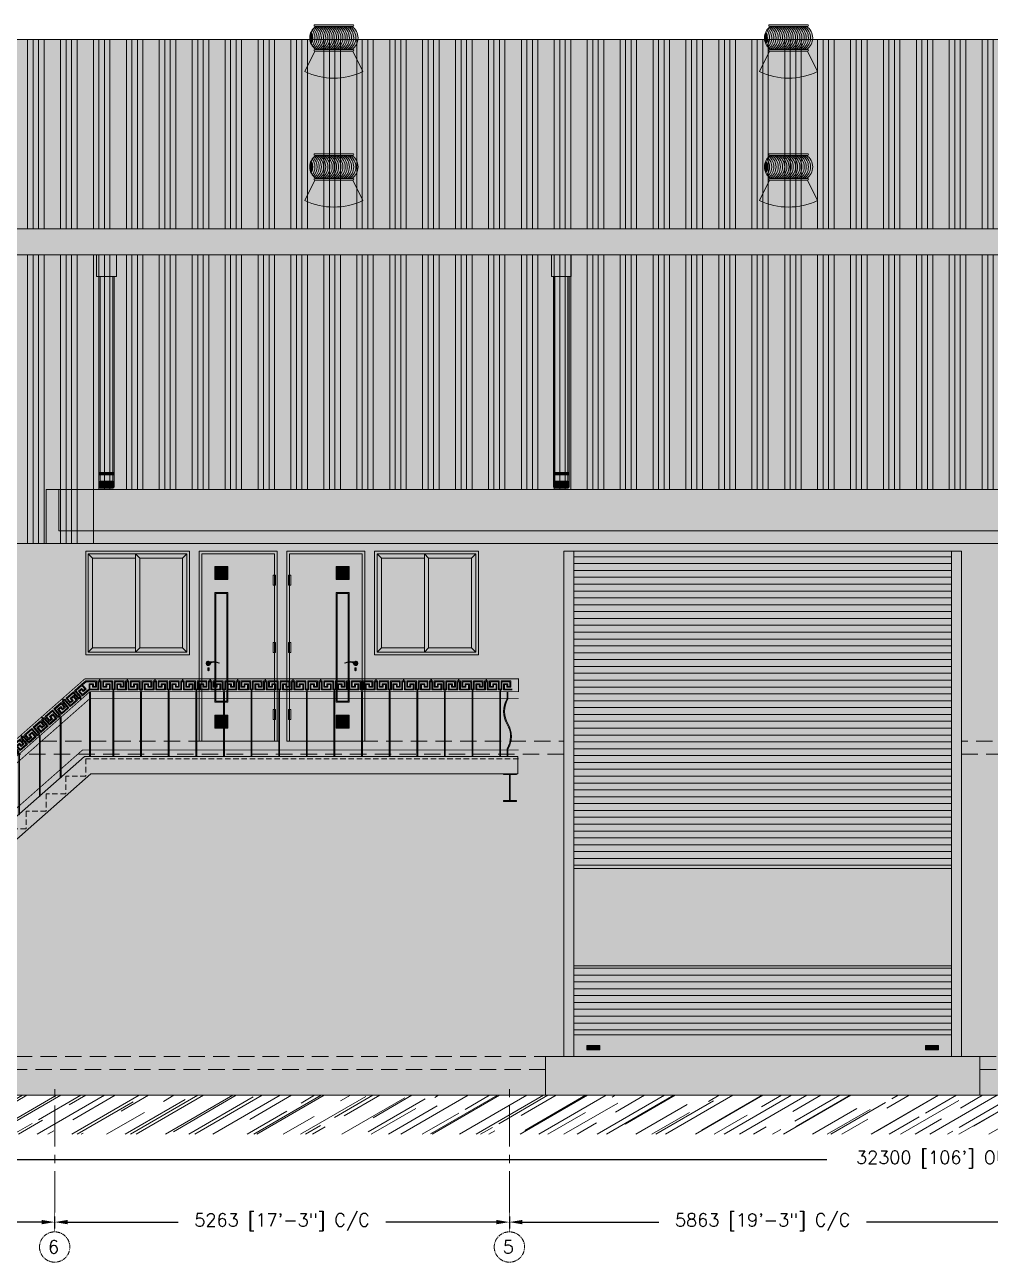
# Model space of a CAD drawing. Header units: millimetres. Extents: x 5227 to 261376, y 53707 to 123566.
# Drawn here: x 115727 to 126902, y 67797 to 82122 of the extents above; entities that cross this region are included whole.
import ezdxf

# ---------------------------------------------------------------- set-up
doc = ezdxf.new("R2010")
doc.units = ezdxf.units.MM
doc.header["$PDMODE"] = 35
doc.header["$PDSIZE"] = -10
doc.linetypes.add('CENTERX2', pattern=[101.6, 63.5, -12.7, 12.7, -12.7])
doc.linetypes.add('HIDDEN', pattern=[9.525, 6.35, -3.175])
doc.layers.get('0').update_dxf_attribs({"lineweight": 0})
doc.layers.get('Defpoints').update_dxf_attribs({"lineweight": 0})
for name, color, linetype, lineweight in [('PV_DIMENTION_MAIN_ROMAND', 7, 'Continuous', 0), ('PV_DIMENTION_SECOND_ROMANS', 7, 'Continuous', 0), ('PV_EXTRA_LINE', 252, 'Continuous', 0), ('PV_GRID MARKING', 252, 'Continuous', 0), ('PV_MASONRY', 10, 'Continuous', 0), ('PV_SLAB_LINE', 30, 'Continuous', 0), ('PV_STEEL LINE', 7, 'Continuous', 0), ('PV_STEEL_I SECTION', 5, 'Continuous', 0), ('PV_TEXT_ROMANS', 7, 'Continuous', 0), ('STEEL LINE', 7, 'Continuous', 0)]:
    doc.layers.add(name, color=color, linetype=linetype, lineweight=lineweight)
doc.layers.add('PV_GRID_LINE', color=252, linetype='CENTERX2', lineweight=0, transparency=0.5)
doc.layers.add('PV_HATCH', color=252, linetype='Continuous', lineweight=0, transparency=0.5)
doc.styles.add('PV_ROMAND', font='romand.shx')
doc.styles.add('PV_ROMANS', font='romans.shx')
doc.dimstyles.new('PV_1-75_MM_FOOT', dxfattribs={"dimscale": 75, "dimtxt": 2, "dimasz": 2, "dimexe": 1, "dimexo": 0.625, "dimtad": 0, "dimdec": 0, "dimdsep": 46, "dimtxsty": 'PV_ROMAND', "dimcen": 2.5, "dimadec": 0, "dimazin": 0, "dimtfac": 1, "dimtdec": 0, "dimtmove": 1, "dimatfit": 2, "dimfxl": 1, "dimfxlon": 1, "dimarcsym": 0})

# ---------------------------------------------------------------- blocks, each defined once
blk = doc.blocks.new('*U625')
at = {"color": 7}
blk.add_circle((0, 234), 234, dxfattribs=at)
at = {"layer": 'PV_EXTRA_LINE', "linetype": 'CENTERX2', "ltscale": 10}
blk.add_line((0, -300), (0, -2307), dxfattribs=at)
at = {"layer": 'PV_GRID MARKING', "color": 7, "const_width": 10}
blk.add_lwpolyline([(0, 0), (0, -300)], dxfattribs=at)
at = {"layer": 'PV_TEXT_ROMANS', "color": 7, "style": 'PV_ROMANS'}
blk.add_attdef('1', (-101, 132), '', height=200, dxfattribs=at)
blk = doc.blocks.new('*U624')
at = {"color": 7}
blk.add_circle((0, 234), 234, dxfattribs=at)
at = {"layer": 'PV_EXTRA_LINE', "linetype": 'CENTERX2', "ltscale": 10}
blk.add_line((0, -300), (0, -2307), dxfattribs=at)
at = {"layer": 'PV_GRID MARKING', "color": 7, "const_width": 10}
blk.add_lwpolyline([(0, 0), (0, -300)], dxfattribs=at)
at = {"layer": 'PV_TEXT_ROMANS', "color": 7, "style": 'PV_ROMANS'}
blk.add_attdef('1', (-101, 132), '', height=200, dxfattribs=at)
blk = doc.blocks.new('*D619')
at = {"layer": 'Defpoints', "color": 0, "transparency": 16777216}
for p in [(121337, 68374), (127200, 68374), (127200, 68262)]:
    blk.add_point(p, dxfattribs=at)
at = {"layer": 'PV_DIMENTION_SECOND_ROMANS', "color": 0, "lineweight": -2, "transparency": 16777216}
for p, q in [((121337, 68327), (121337, 68187)), ((121487, 68262), (123068, 68262)), ((127050, 68262), (125469, 68262)), ((127200, 68327), (127200, 68187))]:
    blk.add_line(p, q, dxfattribs=at)
at = {"layer": 'PV_DIMENTION_SECOND_ROMANS', "color": 0, "transparency": 16777216}
for points in [[(121487, 68287), (121487, 68237), (121337, 68262)], [(127050, 68237), (127050, 68287), (127200, 68262)]]:
    blk.add_solid(points, dxfattribs=at)
at = {"layer": 'PV_DIMENTION_SECOND_ROMANS', "color": 0, "transparency": 16777216, "insert": (124268, 68262), "char_height": 150, "attachment_point": 5, "style": 'PV_ROMAND'}
blk.add_mtext('5863 [19\'-3"] C/C', dxfattribs=at)
blk = doc.blocks.new('*D620')
at = {"layer": 'Defpoints', "color": 0, "transparency": 16777216}
for p in [(116073, 68374), (121337, 68374), (116073, 68262)]:
    blk.add_point(p, dxfattribs=at)
at = {"layer": 'PV_DIMENTION_SECOND_ROMANS', "color": 0, "lineweight": -2, "transparency": 16777216}
for p, q in [((116073, 68327), (116073, 68187)), ((116223, 68262), (117504, 68262)), ((121187, 68262), (119905, 68262)), ((121337, 68327), (121337, 68187))]:
    blk.add_line(p, q, dxfattribs=at)
at = {"layer": 'PV_DIMENTION_SECOND_ROMANS', "color": 0, "transparency": 16777216}
for points in [[(116223, 68287), (116223, 68237), (116073, 68262)], [(121187, 68237), (121187, 68287), (121337, 68262)]]:
    blk.add_solid(points, dxfattribs=at)
at = {"layer": 'PV_DIMENTION_SECOND_ROMANS', "color": 0, "transparency": 16777216, "insert": (118705, 68262), "char_height": 150, "attachment_point": 5, "style": 'PV_ROMAND'}
blk.add_mtext('5263 [17\'-3"] C/C', dxfattribs=at)
blk = doc.blocks.new('*D621')
at = {"layer": 'Defpoints', "color": 0, "transparency": 16777216}
for p in [(111410, 68374), (116073, 68374), (116073, 68262)]:
    blk.add_point(p, dxfattribs=at)
at = {"layer": 'PV_DIMENTION_SECOND_ROMANS', "color": 0, "lineweight": -2, "transparency": 16777216}
for p, q in [((111410, 68327), (111410, 68187)), ((111560, 68262), (112541, 68262)), ((115923, 68262), (114942, 68262)), ((116073, 68327), (116073, 68187))]:
    blk.add_line(p, q, dxfattribs=at)
at = {"layer": 'PV_DIMENTION_SECOND_ROMANS', "color": 0, "transparency": 16777216}
for points in [[(111560, 68287), (111560, 68237), (111410, 68262)], [(115923, 68237), (115923, 68287), (116073, 68262)]]:
    blk.add_solid(points, dxfattribs=at)
at = {"layer": 'PV_DIMENTION_SECOND_ROMANS', "color": 0, "transparency": 16777216, "insert": (113742, 68262), "char_height": 150, "attachment_point": 5, "style": 'PV_ROMAND'}
blk.add_mtext('4663 [15\'-4"] C/C', dxfattribs=at)
blk = doc.blocks.new('*D630')
at = {"layer": 'Defpoints', "color": 0, "transparency": 16777216}
for p in [(111050, 69730), (143350, 69730), (111050, 68986)]:
    blk.add_point(p, dxfattribs=at)
at = {"layer": 'PV_DIMENTION_SECOND_ROMANS', "color": 0, "lineweight": -2, "transparency": 16777216}
for p, q in [((111050, 69061), (111050, 68911)), ((143350, 69061), (143350, 68911)), ((111200, 68986), (125010, 68986)), ((143200, 68986), (129390, 68986))]:
    blk.add_line(p, q, dxfattribs=at)
at = {"layer": 'PV_DIMENTION_SECOND_ROMANS', "color": 0, "transparency": 16777216}
for points in [[(111200, 69011), (111200, 68961), (111050, 68986)], [(143200, 68961), (143200, 69011), (143350, 68986)]]:
    blk.add_solid(points, dxfattribs=at)
at = {"layer": 'PV_DIMENTION_SECOND_ROMANS', "color": 0, "transparency": 16777216, "insert": (127200, 68986), "char_height": 150, "attachment_point": 5, "style": 'PV_ROMAND'}
blk.add_mtext("32300 [106'] OUT TO OUT BUILDING", dxfattribs=at)
blk = doc.blocks.new('G$CFF5CE37E')
at = {"true_color": 0x848484}
h = blk.add_hatch(color=252, dxfattribs=at)
h.dxf.hatch_style = 1
h.set_gradient(color1=(214, 214, 214), color2=(132, 132, 132), name='CURVED')
h.paths.add_polyline_path([(-2600, 5850), (-2600, 0), (-2485, 0), (-2485, 5850)])
h = blk.add_hatch(color=252, dxfattribs=at)
h.dxf.hatch_style = 1
h.set_gradient(color1=(235, 235, 235), color2=(214, 214, 214), name='INVCYLINDER')
h.paths.add_polyline_path([(-2485, 250), (1885, 250), (1885, 1050), (-2485, 1050)])
h.paths.add_polyline_path([(1885, 5850), (-2485, 5850), (-2485, 2175), (1885, 2175)])
h = blk.add_hatch()
h.set_pattern_fill('ANSI31', color=254, scale=25, angle=135)
h.set_pattern_definition([(180, (-151115.11, -59449.63), (-1e-14, -79.375), [])])
h.paths.add_polyline_path([(-2485, 250), (1885, 250), (1885, 1050), (-2485, 1050)])
h.paths.add_polyline_path([(1885, 5850), (-2485, 5850), (-2485, 2175), (1885, 2175)])
h = blk.add_hatch(color=252, dxfattribs=at)
h.dxf.hatch_style = 1
h.set_gradient(color1=(214, 214, 214), color2=(132, 132, 132), name='CURVED')
h.paths.add_polyline_path([(1885, 5850), (1885, 2175), (1885, 1050), (1885, 250), (1885, 0), (2000, 0), (2000, 5850)])
h = blk.add_hatch(color=252, dxfattribs=at)
h.dxf.hatch_style = 1
h.set_gradient(color1=(214, 214, 214), color2=(132, 132, 132), name='CURVED')
h.paths.add_polyline_path([(-2485, 0), (1885, 0), (1885, 250), (-2485, 250)])
h.paths.add_polyline_path([(1735, 125), (1735, 75), (1585, 75), (1585, 125)], flags=16)
h.paths.add_polyline_path([(-2185, 125), (-2185, 75), (-2335, 75), (-2335, 125)], flags=16)
h = blk.add_hatch(color=252, dxfattribs=at)
h.dxf.hatch_style = 1
h.set_gradient(color1=(214, 214, 214), color2=(132, 132, 132), name='CURVED')
h.paths.add_polyline_path([(-2335, 125), (-2335, 75), (-2185, 75), (-2185, 125)])
h = blk.add_hatch(color=252, dxfattribs=at)
h.dxf.hatch_style = 1
h.set_gradient(color1=(214, 214, 214), color2=(132, 132, 132), name='CURVED')
h.paths.add_polyline_path([(1585, 125), (1585, 75), (1735, 75), (1735, 125)])
at = {"layer": 'PV_HATCH'}
h = blk.add_hatch(dxfattribs=at)
h.set_pattern_fill('SECGRILL', color=254, scale=125, pattern_type=2)
h.set_pattern_definition([(0, (-151090.1, -59412.13), (62.5, 125), [12.5, -50]), (0, (-151090.1, -59387.13), (62.5, 125), [12.5, -50]), (90, (-151108.856, -59349.63), (-62.5, 125), [25, -100]), (90, (-150996.356, -59349.63), (-62.5, 125), [25, -100]), (63.43495, (-151115.106, -59449.63), (5e-08, 125), [55.9, -83.85425]), (63.434948, (-151077.606, -59399.63), (2e-06, 125), [55.9, -83.85425]), (63.43495, (-151108.856, -59449.63), (5e-08, 125), [41.925, -27.95, 41.925, -27.954248]), (116.56505, (-151058.856, -59449.63), (-5e-08, 125), [41.925, -27.95, 41.925, -27.954248]), (116.56505, (-151090.106, -59399.63), (-5e-08, 125), [55.9, -83.85425]), (116.56505, (-151052.606, -59449.63), (-5e-08, 125), [55.9, -83.85425])])
h.paths.add_polyline_path([(-2485, 1050), (1885, 1050), (1885, 2175), (-2485, 2175)])
at = {"layer": 'PV_EXTRA_LINE'}
for p, q in [((-2600, 0), (-2600, 5850)), ((-2600, 5850), (2000, 5850)), ((2000, 5850), (2000, 0)), ((2000, 0), (-2600, 0))]:
    blk.add_line(p, q, dxfattribs=at)
at = {"layer": 'PV_EXTRA_LINE', "color": 250}
for p, q in [((-2485, 5850), (1885, 5850)), ((-2485, 5850), (1885, 5850)), ((-2485, 250), (1885, 250))]:
    blk.add_line(p, q, dxfattribs=at)
at = {"layer": 'PV_EXTRA_LINE', "color": 252}
for p, q in [((-2485, 2175), (1885, 2175)), ((-2485, 1050), (1885, 1050))]:
    blk.add_line(p, q, dxfattribs=at)
at = {"layer": 'PV_EXTRA_LINE', "color": 250}
for points in [[(-2485, 5850), (-2600, 5850), (-2600, 0), (-2485, 0)], [(1885, 5850), (2000, 5850), (2000, 0), (1885, 0)]]:
    blk.add_lwpolyline(points, close=True, dxfattribs=at)
at = {"layer": 'PV_EXTRA_LINE', "color": 18, "true_color": 0x030303}
for points in [[(-2335, 125), (-2185, 125), (-2185, 75), (-2335, 75)], [(1735, 125), (1585, 125), (1585, 75), (1735, 75)]]:
    blk.add_lwpolyline(points, close=True, dxfattribs=at)
blk = doc.blocks.new('G$C078A7C39')
h = blk.add_hatch(color=252)
h.dxf.hatch_style = 1
h.paths.add_polyline_path([(115, -250), (115, 0), (-115, 0), (-115, -250), (-90, -250), (-75, -250), (75, -250), (90, -250)])
h = blk.add_hatch(color=252)
h.dxf.hatch_style = 1
h.set_gradient(color1=(145, 145, 145), color2=(176, 176, 176))
h.paths.add_polyline_path([(-90, -250), (-90, -2636), (-75, -2621), (-75, -250)])
h = blk.add_hatch(color=252)
h.dxf.hatch_style = 1
h.paths.add_polyline_path([(-75, -250), (-75, -2621), (75, -2621), (75, -250)])
h = blk.add_hatch(color=252)
h.dxf.hatch_style = 1
h.set_gradient(color1=(145, 145, 145), color2=(176, 176, 176), rotation=90, name='INVCURVED')
h.paths.add_polyline_path([(90, -250), (75, -250), (75, -2621), (90, -2636), (90, -2548), (90, -2538), (90, -2533), (90, -2528), (90, -2518)])
h = blk.add_hatch(color=254)
h.dxf.hatch_style = 1
h.set_gradient(color1=(204, 204, 204), color2=(240, 240, 240), name='HEMISPHERICAL')
h.paths.add_polyline_path([(-87, -2637), (-87, -2685), (-74, -2698), (-74, -2624)])
h = blk.add_hatch(color=254)
h.dxf.hatch_style = 1
h.set_gradient(color1=(204, 204, 204), color2=(240, 240, 240), name='CURVED')
h.paths.add_polyline_path([(-74, -2624), (-74, -2698), (74, -2698), (74, -2624)])
h = blk.add_hatch(color=254)
h.dxf.hatch_style = 1
h.set_gradient(color1=(204, 204, 204), color2=(240, 240, 240), rotation=135, name='INVCURVED')
h.paths.add_polyline_path([(87, -2685), (87, -2637), (74, -2624), (74, -2698)])
for p, q in [((-115, 0), (-115, -250)), ((115, 0), (115, -250)), ((-115, -250), (115, -250))]:
    blk.add_line(p, q)
at = {"layer": 'PV_STEEL LINE', "color": 250, "true_color": 0x171717}
for p, q in [((-90, -250), (-90, -2636)), ((90, -250), (90, -2636))]:
    blk.add_line(p, q, dxfattribs=at)
at = {"layer": 'PV_STEEL LINE', "color": 252}
for p, q in [((-75, -2621), (-75, -250)), ((75, -2621), (75, -250))]:
    blk.add_line(p, q, dxfattribs=at)
at = {"layer": 'PV_STEEL LINE', "color": 254}
for p, q in [((-90, -2518), (90, -2518)), ((-90, -2528), (90, -2528)), ((-90, -2533), (90, -2533)), ((-90, -2538), (90, -2538)), ((-90, -2548), (90, -2548)), ((-74, -2698), (-74, -2624)), ((74, -2698), (74, -2624))]:
    blk.add_line(p, q, dxfattribs=at)
at = {"layer": 'PV_STEEL LINE', "color": 250, "true_color": 0x171717}
for points in [[(-75, -2621), (75, -2621), (90, -2636), (90, -2686), (75, -2701), (-75, -2701), (-90, -2686), (-90, -2636)], [(-74, -2624), (74, -2624), (87, -2637), (87, -2685), (74, -2698), (-74, -2698), (-87, -2685), (-87, -2637)]]:
    blk.add_lwpolyline(points, close=True, dxfattribs=at)
blk = doc.blocks.new('G$CAE399724')
h = blk.add_hatch(color=256)
h.dxf.hatch_style = 1
h.set_gradient(color1=(217, 217, 217), color2=(217, 217, 217), name='CYLINDER')
h.paths.add_polyline_path([(-225, 584, 0.027515), (-237, 572, -0.394032), (-237, 357, 0.027515), (-225, 345, 0.459064)])
h = blk.add_hatch(color=254)
h.dxf.hatch_style = 1
h.paths.add_polyline_path([(220, 598, 1), (220, 618), (-220, 618, 0.998262), (-220, 598), (-207, 598), (-193, 598), (-168, 598), (-143, 598), (-118, 598), (-93, 598), (-68, 598), (-43, 598), (-18, 598), (7, 598), (32, 598), (57, 598), (82, 598), (107, 598), (132, 598), (157, 598), (182, 598), (207, 598)])
h = blk.add_hatch(color=256)
h.dxf.hatch_style = 1
h.set_gradient(color1=(217, 217, 217), color2=(217, 217, 217), name='CYLINDER')
h.paths.add_polyline_path([(-212, 594, 0.025117), (-225, 584, -0.459064), (-225, 345, 0.025117), (-212, 336, 0.52136)])
h = blk.add_hatch(color=256)
h.dxf.hatch_style = 1
h.set_gradient(color1=(217, 217, 217), color2=(217, 217, 217), name='CYLINDER')
h.paths.add_polyline_path([(-193, 598), (-207, 598, 0.011395), (-212, 594, -0.52136), (-212, 336, 0.011395), (-207, 332), (-193, 332, 0.550697)])
h = blk.add_hatch(color=256)
h.dxf.hatch_style = 1
h.set_gradient(color1=(217, 217, 217), color2=(217, 217, 217), name='CYLINDER')
h.paths.add_polyline_path([(-168, 598), (-193, 598, -0.550697), (-193, 332), (-168, 332, 0.550697)])
h = blk.add_hatch(color=256)
h.dxf.hatch_style = 1
h.set_gradient(color1=(217, 217, 217), color2=(217, 217, 217), name='CYLINDER')
h.paths.add_polyline_path([(-143, 598), (-168, 598, -0.550697), (-168, 332), (-143, 332, 0.550697)])
h = blk.add_hatch(color=256)
h.dxf.hatch_style = 1
h.set_gradient(color1=(217, 217, 217), color2=(217, 217, 217), name='CYLINDER')
h.paths.add_polyline_path([(-118, 598), (-143, 598, -0.550697), (-143, 332), (-118, 332, 0.550697)])
h = blk.add_hatch(color=256)
h.dxf.hatch_style = 1
h.set_gradient(color1=(217, 217, 217), color2=(217, 217, 217), name='CYLINDER')
h.paths.add_polyline_path([(-93, 598), (-118, 598, -0.550697), (-118, 332), (-93, 332, 0.550697)])
h = blk.add_hatch(color=256)
h.dxf.hatch_style = 1
h.set_gradient(color1=(217, 217, 217), color2=(217, 217, 217), name='CYLINDER')
h.paths.add_polyline_path([(-68, 598), (-93, 598, -0.550697), (-93, 332), (-68, 332, 0.550697)])
h = blk.add_hatch(color=256)
h.dxf.hatch_style = 1
h.set_gradient(color1=(217, 217, 217), color2=(217, 217, 217), name='CYLINDER')
h.paths.add_polyline_path([(-43, 598), (-68, 598, -0.550697), (-68, 332), (-43, 332, 0.550697)])
h = blk.add_hatch(color=256)
h.dxf.hatch_style = 1
h.set_gradient(color1=(217, 217, 217), color2=(217, 217, 217), name='CYLINDER')
h.paths.add_polyline_path([(-18, 598), (-43, 598, -0.550697), (-43, 332), (-18, 332, 0.550697)])
h = blk.add_hatch(color=256)
h.dxf.hatch_style = 1
h.set_gradient(color1=(217, 217, 217), color2=(217, 217, 217), name='CYLINDER')
h.paths.add_polyline_path([(7, 598), (-18, 598, -0.550697), (-18, 332), (7, 332, 0.550697)])
h = blk.add_hatch(color=256)
h.dxf.hatch_style = 1
h.set_gradient(color1=(217, 217, 217), color2=(217, 217, 217), name='CYLINDER')
h.paths.add_polyline_path([(32, 598), (7, 598, -0.550697), (7, 332), (32, 332, 0.550697)])
h = blk.add_hatch(color=256)
h.dxf.hatch_style = 1
h.set_gradient(color1=(217, 217, 217), color2=(217, 217, 217), name='CYLINDER')
h.paths.add_polyline_path([(57, 598), (32, 598, -0.550697), (32, 332), (57, 332, 0.550697)])
h = blk.add_hatch(color=256)
h.dxf.hatch_style = 1
h.set_gradient(color1=(217, 217, 217), color2=(217, 217, 217), name='CYLINDER')
h.paths.add_polyline_path([(82, 598), (57, 598, -0.550697), (57, 332), (82, 332, 0.550697)])
h = blk.add_hatch(color=256)
h.dxf.hatch_style = 1
h.set_gradient(color1=(217, 217, 217), color2=(217, 217, 217), name='CYLINDER')
h.paths.add_polyline_path([(107, 598), (82, 598, -0.550697), (82, 332), (107, 332, 0.550697)])
h = blk.add_hatch(color=256)
h.dxf.hatch_style = 1
h.set_gradient(color1=(217, 217, 217), color2=(217, 217, 217), name='CYLINDER')
h.paths.add_polyline_path([(132, 598), (107, 598, -0.550697), (107, 332), (132, 332, 0.550697)])
h = blk.add_hatch(color=256)
h.dxf.hatch_style = 1
h.set_gradient(color1=(217, 217, 217), color2=(217, 217, 217), name='CYLINDER')
h.paths.add_polyline_path([(157, 598), (132, 598, -0.550697), (132, 332), (157, 332, 0.550697)])
h = blk.add_hatch(color=256)
h.dxf.hatch_style = 1
h.set_gradient(color1=(217, 217, 217), color2=(217, 217, 217), name='CYLINDER')
h.paths.add_polyline_path([(182, 598), (157, 598, -0.550697), (157, 332), (182, 332, 0.550697)])
h = blk.add_hatch(color=256)
h.dxf.hatch_style = 1
h.set_gradient(color1=(217, 217, 217), color2=(217, 217, 217), name='CYLINDER')
h.paths.add_polyline_path([(207, 598), (182, 598, -0.550697), (182, 332), (207, 332, 0.550697)])
h = blk.add_hatch(color=254)
h.dxf.hatch_style = 1
h.set_gradient(color1=(217, 217, 217), color2=(217, 217, 217), name='CYLINDER')
h.paths.add_polyline_path([(-275, 504, 0.125076), (-275, 426, 0.125076)])
h = blk.add_hatch(color=256)
h.dxf.hatch_style = 1
h.set_gradient(color1=(217, 217, 217), color2=(217, 217, 217), name='CYLINDER')
h.paths.add_polyline_path([(-262, 537, 0.056281), (-275, 504, -0.125076), (-275, 426, 0.056281), (-262, 393, 0.241404)])
h = blk.add_hatch(color=256)
h.dxf.hatch_style = 1
h.set_gradient(color1=(217, 217, 217), color2=(217, 217, 217), name='CYLINDER')
h.paths.add_polyline_path([(-250, 557, 0.038014), (-262, 537, -0.241404), (-262, 393, 0.038014), (-250, 372, 0.323487)])
h = blk.add_hatch(color=256)
h.dxf.hatch_style = 1
h.set_gradient(color1=(217, 217, 217), color2=(217, 217, 217), name='CYLINDER')
h.paths.add_polyline_path([(-237, 572, 0.031254), (-250, 557, -0.323487), (-250, 372, 0.031254), (-237, 357, 0.394032)])
h = blk.add_hatch(color=254)
h.dxf.hatch_style = 1
h.set_gradient(color1=(217, 217, 217), color2=(217, 217, 217), name='CYLINDER')
h.paths.add_polyline_path([(-220, 312), (-336, 77, 0.228815), (336, 77), (220, 312)])
h = blk.add_hatch(color=254)
h.dxf.hatch_style = 1
h.paths.add_polyline_path([(207, 332), (182, 332), (157, 332), (132, 332), (107, 332), (82, 332), (57, 332), (32, 332), (7, 332), (-18, 332), (-43, 332), (-68, 332), (-93, 332), (-118, 332), (-143, 332), (-168, 332), (-193, 332), (-207, 332), (-220, 332, 1), (-220, 312), (220, 312, 1), (220, 332)])
at = {"layer": 'STEEL LINE', "color": 254}
for p, q in [((-220, 312), (-336, 77)), ((220, 312), (336, 77))]:
    blk.add_line(p, q, dxfattribs=at)
for points in [[(-220, 618), (220, 618)], [(-220, 598), (220, 598)], [(-220, 332), (220, 332)], [(-220, 312), (220, 312)]]:
    blk.add_lwpolyline(points, dxfattribs=at)
for centre, radius, start, end in [((-122, 465), 158, 122.3171, 237.6829), ((-220, 608), 9.99, 90, 270), ((-328, 465), 158, 310.6837, 49.3164), ((-303, 465), 158, 304.9286, 55.0715), ((-278, 465), 158, 302.3171, 57.6829), ((-253, 465), 158, 302.3171, 57.6829), ((-228, 465), 158, 302.3171, 57.6829), ((-203, 465), 158, 302.3171, 57.6829), ((-178, 465), 158, 302.3171, 57.6829), ((-153, 465), 158, 302.3171, 57.6829), ((-128, 465), 158, 302.3171, 57.6829), ((-103, 465), 158, 302.3171, 57.6829), ((-78, 465), 158, 302.3171, 57.6829), ((-53, 465), 158, 302.3171, 57.6829), ((-28, 465), 158, 302.3171, 57.6829), ((-3, 465), 158, 302.3171, 57.6829), ((22, 465), 158, 302.3171, 57.6829), ((47, 465), 158, 302.3171, 57.6829), ((72, 465), 158, 302.3171, 57.6829), ((97, 465), 158, 302.3171, 57.6829), ((122, 465), 158, 302.3171, 57.6829), ((220, 608), 9.99, 270, 90), ((-428, 465), 158, 345.7415, 14.2586), ((-403, 465), 158, 332.8565, 27.1436), ((-378, 465), 158, 324.1486, 35.8515), ((-353, 465), 158, 316.988, 43.0121), ((-220, 322), 9.99, 90, 270), ((220, 322), 9.99, 270, 90), ((0, 772), 772, 244.2235, 295.7765)]:
    blk.add_arc(centre, radius, start, end, dxfattribs=at)
blk = doc.blocks.new('652HM2T')
h = blk.add_hatch(color=252)
h.dxf.hatch_style = 1
h.paths.add_polyline_path([(115973, 42078), (115973, 42009), (115973, 41777), (115973, 41450), (132563, 41450), (132563, 41777), (132563, 42009), (132563, 42078), (132413, 42078), (132413, 42009), (132413, 41777), (132413, 41600), (116123, 41600), (116123, 41777), (116123, 42009), (116123, 42078)])
h = blk.add_hatch(color=254)
h.dxf.hatch_style = 1
h.set_gradient(color1=(245, 245, 245), color2=(204, 204, 204), centered=1, name='CURVED')
h.paths.add_polyline_path([(116123, 41777), (116123, 41600), (132413, 41600), (132413, 41777), (132413, 42009), (132413, 42078), (116123, 42078)])
at = {"layer": 'PV_STEEL LINE', "color": 254}
blk.add_line((132563, 42078), (115973, 42078), dxfattribs=at)
at = {"layer": 'PV_STEEL LINE', "color": 250, "true_color": 0x171717}
for p, q in [((115973, 42009), (115973, 42078)), ((115973, 41777), (115973, 42009)), ((116123, 42009), (116123, 42078)), ((116123, 41777), (116123, 42009)), ((132413, 42009), (132413, 42078)), ((132413, 41777), (132413, 42009)), ((132563, 42009), (132563, 42078)), ((132563, 41777), (132563, 42009)), ((115973, 41450), (115973, 41777)), ((116123, 41600), (116123, 41777)), ((132413, 41600), (132413, 41777)), ((132563, 41450), (132563, 41777)), ((116123, 41600), (132413, 41600)), ((115973, 41450), (132563, 41450))]:
    blk.add_line(p, q, dxfattribs=at)
blk = doc.blocks.new('G$C5834D21E')
h = blk.add_hatch(color=35)
h.dxf.hatch_style = 1
h.paths.add_polyline_path([(-420, 250), (-432, 250), (-432, 366), (-420, 366), (-420, 1027), (-433, 1027), (-433, 1143), (-420, 1143), (-420, 1804), (-432, 1804), (-432, 1920), (-420, 1920), (-420, 2170), (420, 2170), (420, 0), (450, 0), (450, 2200), (-450, 2200), (-450, 0), (-420, 0)])
h = blk.add_hatch(color=35)
h.dxf.hatch_style = 1
h.set_gradient(color1=(120, 70, 44), color2=(156, 103, 84), name='CYLINDER')
h.paths.add_polyline_path([(-406, 366), (-406, 250), (-420, 250), (-420, 0), (420, 0), (420, 2170), (-420, 2170), (-420, 1920), (-406, 1920), (-406, 1804), (-420, 1804), (-420, 1143), (-407, 1143), (-407, 1027), (-420, 1027), (-420, 366)])
h.paths.add_polyline_path([(351, 843), (351, 823, -1), (336, 823), (336, 843, -1)], flags=16)
h.paths.add_polyline_path([(120, 1870), (120, 2020), (270, 2020), (270, 1870)], flags=16)
h.paths.add_polyline_path([(120, 150), (120, 300), (270, 300), (270, 150)], flags=16)
h.paths.add_polyline_path([(302, 919, 0.040417), (328, 918, -5.476366), (320, 902, 0.116871), (270, 913), (270, 450), (120, 450), (120, 1720), (270, 1720), (270, 921, -0.07215)], flags=16)
h.paths.add_polyline_path([(337, 843, -1), (350, 843), (350, 823, -1), (337, 823)], flags=0)
h.paths.add_polyline_path([(130, 1880), (130, 2010), (260, 2010), (260, 1880)], flags=0)
h.paths.add_polyline_path([(130, 160), (130, 290), (260, 290), (260, 160)], flags=0)
at = {"true_color": 0xc6d7d4}
h = blk.add_hatch(color=254, dxfattribs=at)
h.dxf.hatch_style = 1
h.paths.add_polyline_path([(270, 1870), (270, 2020), (120, 2020), (120, 1870)])
h.paths.add_polyline_path([(130, 1880), (130, 2010), (260, 2010), (260, 1880)], flags=16)
h = blk.add_hatch(color=254, dxfattribs=at)
h.dxf.hatch_style = 1
h.paths.add_polyline_path([(270, 921), (270, 1720), (120, 1720), (120, 450), (270, 450), (270, 913, 0.027128), (258, 912), (258, 462), (132, 462), (132, 1708), (258, 1708), (258, 919, -0.027412)])
h = blk.add_hatch(color=254)
h.dxf.hatch_style = 1
h.paths.add_polyline_path([(223, 906, 1), (223, 901, -0.08217), (258, 912, -0.027128), (270, 913, -0.116871), (320, 902, -0.017929), (327, 899, 0.150461), (344, 895, 1.055132), (342, 920, -0.021786), (328, 918, -0.040417), (302, 919, 0.07215), (270, 921, 0.027412), (258, 919, 0.086129)])
h = blk.add_hatch(color=254)
h.dxf.hatch_style = 1
h.set_gradient(color1=(214, 214, 214), color2=(224, 224, 224), name='INVSPHERICAL')
h.paths.add_polyline_path([(342, 920, -1.055132), (344, 895, -0.150461), (327, 899, 0.017929), (320, 902, 5.476366), (328, 918, 0.021786)])
h = blk.add_hatch(color=254)
h.dxf.hatch_style = 1
h.paths.add_polyline_path([(351, 843, 1), (336, 843), (336, 823, 1), (351, 823)])
h.paths.add_polyline_path([(350, 823, -1), (337, 823), (337, 843, -1), (350, 843)], flags=16)
h = blk.add_hatch(color=254)
h.dxf.hatch_style = 1
h.set_gradient(color1=(214, 214, 214), color2=(224, 224, 224), name='INVSPHERICAL')
h.paths.add_polyline_path([(337, 823, 1), (350, 823), (350, 843, 1), (337, 843)])
h = blk.add_hatch(color=254, dxfattribs=at)
h.dxf.hatch_style = 1
h.paths.add_polyline_path([(270, 150), (270, 300), (120, 300), (120, 150)])
h.paths.add_polyline_path([(130, 160), (130, 290), (260, 290), (260, 160)], flags=16)
at = {"layer": 'PV_DIMENTION_MAIN_ROMAND'}
h = blk.add_hatch(color=250, dxfattribs=at)
h.dxf.hatch_style = 1
h.set_gradient(color1=(167, 219, 226), color2=(127, 205, 205), rotation=135, name='INVCYLINDER')
h.paths.add_polyline_path([(260, 1880), (260, 2010), (130, 2010), (130, 1880)])
h = blk.add_hatch(color=250, dxfattribs=at)
h.dxf.hatch_style = 1
h.set_gradient(color1=(167, 219, 226), color2=(127, 205, 205), rotation=135, name='INVCYLINDER')
h.paths.add_polyline_path([(258, 919), (258, 1708), (132, 1708), (132, 462), (258, 462), (258, 912, 0.08217), (223, 901, -1), (223, 906, -0.086129)])
h = blk.add_hatch(color=250, dxfattribs=at)
h.dxf.hatch_style = 1
h.set_gradient(color1=(167, 219, 226), color2=(127, 205, 205), rotation=135, name='INVCYLINDER')
h.paths.add_polyline_path([(260, 160), (260, 290), (130, 290), (130, 160)])
at = {"color": 250, "true_color": 0x171717}
for p, q in [((336, 823), (336, 843)), ((337, 823), (337, 843)), ((350, 823), (350, 843)), ((351, 823), (351, 843))]:
    blk.add_line(p, q, dxfattribs=at)
for points in [[(-450, 0), (-450, 2200), (450, 2200), (450, 0)], [(120, 1870), (270, 1870), (270, 2020), (120, 2020)], [(130, 1880), (260, 1880), (260, 2010), (130, 2010)], [(-432, 1920), (-406, 1920), (-406, 1804), (-432, 1804)], [(-433, 1027), (-407, 1027), (-407, 1143), (-433, 1143)], [(-432, 250), (-406, 250), (-406, 366), (-432, 366)], [(120, 150), (270, 150), (270, 300), (120, 300)], [(130, 160), (260, 160), (260, 290), (130, 290)]]:
    blk.add_lwpolyline(points, close=True, dxfattribs=at)
for points in [[(-420, 0), (-420, 2170), (420, 2170), (420, 0)], [(270, 921), (270, 1720), (120, 1720), (120, 450), (270, 450), (270, 913)], [(258, 919), (258, 1708), (132, 1708), (132, 462), (258, 462), (258, 912)]]:
    blk.add_lwpolyline(points, dxfattribs=at)
blk.add_lwpolyline([(223, 901, -0.248299), (327, 899, 0.150461), (344, 895, 1.055132), (342, 920, -0.062258), (302, 919, 0.1875), (223, 906, 1)], format="xyb", close=True, dxfattribs=at)
for centre, radius, start, end in [((345, 900), 25, 174.7203, 133.3269), ((344, 843), 7.5, 0, 180), ((344, 823), 7.5, 180, 0), ((344, 843), 6.5, 0, 180), ((344, 823), 6.5, 180, 0)]:
    blk.add_arc(centre, radius, start, end, dxfattribs=at)
blk = doc.blocks.new('G$C138BBCCF')
h = blk.add_hatch(color=251)
h.dxf.hatch_style = 1
h.paths.add_polyline_path([(-600, 1200), (-600, 0), (600, 0), (600, 1200)])
h.paths.add_polyline_path([(-570, 30), (-570, 1170), (25, 1170), (570, 1170), (570, 30), (25, 30)], flags=16)
h = blk.add_hatch(color=252)
h.dxf.hatch_style = 1
h.set_gradient(color1=(103, 103, 103), color2=(190, 190, 190), rotation=45, name='CYLINDER')
h.paths.add_polyline_path([(-570, 1170), (-520, 1120), (-25, 1120), (25, 1170)])
h.paths.add_polyline_path([(-25, 1120), (-25, 80), (25, 30), (25, 1170)])
h.paths.add_polyline_path([(-25, 80), (-520, 80), (-570, 30), (25, 30)])
h.paths.add_polyline_path([(-570, 30), (-520, 80), (-520, 1120), (-570, 1170)])
h = blk.add_hatch(color=252)
h.dxf.hatch_style = 1
h.set_gradient(color1=(103, 103, 103), color2=(190, 190, 190), rotation=45, name='CYLINDER')
h.paths.add_polyline_path([(-125, 1120), (520, 1120), (570, 1170), (-125, 1170)])
h.paths.add_polyline_path([(520, 80), (570, 30), (570, 1170), (520, 1120)])
h.paths.add_polyline_path([(-125, 30), (570, 30), (520, 80), (-125, 80)])
h = blk.add_hatch(color=252)
h.dxf.hatch_style = 1
h.set_gradient(color1=(198, 215, 212), color2=(241, 249, 246), rotation=135)
h.paths.add_polyline_path([(-520, 1120), (-520, 80), (-25, 80), (-25, 1120)])
h = blk.add_hatch(color=252)
h.dxf.hatch_style = 1
h.set_gradient(color1=(198, 215, 212), color2=(241, 249, 246), rotation=135)
h.paths.add_polyline_path([(25, 80), (520, 80), (520, 1120), (25, 1120)])
at = {"color": 250, "true_color": 0x141414}
for p, q in [((-520, 1120), (-570, 1170)), ((-25, 1120), (25, 1170)), ((520, 1120), (570, 1170)), ((-520, 80), (-570, 30)), ((-25, 80), (25, 30)), ((520, 80), (570, 30))]:
    blk.add_line(p, q, dxfattribs=at)
for points in [[(600, 1200), (-600, 1200), (-600, 0), (600, 0)], [(570, 1170), (-570, 1170), (-570, 30), (570, 30)], [(25, 1170), (-570, 1170), (-570, 30), (25, 30)], [(-25, 1120), (-520, 1120), (-520, 80), (-25, 80)]]:
    blk.add_lwpolyline(points, close=True, dxfattribs=at)
for points in [[(25, 1170), (570, 1170), (570, 30), (25, 30)], [(25, 1120), (520, 1120), (520, 80), (25, 80)]]:
    blk.add_lwpolyline(points, dxfattribs=at)
blk = doc.blocks.new('G$C0FF30F18')
at = {"color": 250}
for p, q in [((130, 0), (140, 0)), ((297, 94), (297, 119)), ((302, 94), (302, 119)), ((137, -10), (137, -35)), ((142, -10), (142, -35))]:
    blk.add_line(p, q, dxfattribs=at)
for points in [[(0, 0), (92, 0), (92, 51), (62, 51), (62, 20), (17, 20), (17, 94), (130, 94), (130, 0), (150, 0), (150, 94), (263, 94), (263, 20), (217, 20), (217, 51), (187, 51), (187, 0), (280, 0), (280, 94), (320, 94), (320, 0)], [(0, -10), (102, -10), (102, 61), (52, 61), (52, 30), (27, 30), (27, 84), (120, 84), (120, -10), (160, -10), (160, 84), (253, 84), (253, 30), (227, 30), (227, 61), (177, 61), (177, -10), (290, -10), (290, 84), (310, 84), (310, -10), (320, -10)]]:
    blk.add_lwpolyline(points, dxfattribs=at)
blk = doc.blocks.new('525TEY1M2TU512')
h = blk.add_hatch(color=252)
h.dxf.hatch_style = 1
h.paths.add_polyline_path([(135614, 35514), (135814, 35514), (135814, 35728), (132118, 38986), (127100, 38986), (127100, 38786), (132043, 38786), (135614, 35638)])
h = blk.add_hatch()
h.set_pattern_fill('ANSI31', color=254, scale=0.01)
h.set_pattern_definition([(45, (-26358.41288, -28665.606035), (-0.0224506403027, 0.0224506403027), [])])
h.paths.add_polyline_path([(127192, 38776), (127197, 38776), (127197, 38476), (127192, 38476)])
h.paths.add_polyline_path([(127119, 38786), (127269, 38786), (127269, 38776), (127119, 38776)])
h.paths.add_polyline_path([(127119, 38466), (127269, 38466), (127269, 38476), (127119, 38476)])
for p, q in [((132141, 39815), (132099, 39851)), ((132147, 39822), (132103, 39861)), ((135889, 36357), (135989, 36469))]:
    blk.add_line(p, q)
at = {"color": 250}
for points in [[(131962, 39767), (132055, 39767), (132055, 39819), (132025, 39819), (132025, 39787), (131979, 39787), (131979, 39861), (132103, 39861)], [(131962, 39757), (132065, 39757), (132065, 39829), (132015, 39829), (132015, 39797), (131989, 39797), (131989, 39851), (132099, 39851)]]:
    blk.add_lwpolyline(points, dxfattribs=at)
at = {"layer": 'PV_STEEL LINE', "color": 250}
blk.add_line((127094, 39890), (127094, 39736), dxfattribs=at)
at = {"layer": 'PV_STEEL LINE', "color": 250, "true_color": 0x171717, "const_width": 10}
for points in [[(127094, 39886), (132113, 39886), (135989, 36469)], [(127094, 39736), (132056, 39736), (135889, 36357)], [(127094, 39656), (132056, 39656), (135850, 36312)], [(127094, 39061), (132141, 39061), (135858, 35784)]]:
    blk.add_lwpolyline(points, dxfattribs=at)
at = {"layer": 'PV_STEEL LINE', "color": 250, "true_color": 0x171717}
blk.add_lwpolyline([(127226, 38986), (127226, 39076, -0.278562), (127225, 39358, 0.273309), (127226, 39656), (127226, 39736), (127216, 39736), (127216, 39653, -0.275862), (127216, 39363, 0.275862), (127216, 39073), (127216, 38986)], format="xyb", close=True, dxfattribs=at)
for points in [[(127301, 39736), (127311, 39736), (127311, 38986), (127301, 38986)], [(127301, 39736), (127311, 39736), (127311, 38986), (127301, 38986)], [(127621, 39736), (127631, 39736), (127631, 38986), (127621, 38986)], [(127941, 39736), (127951, 39736), (127951, 38986), (127941, 38986)], [(128260, 39736), (128270, 39736), (128270, 38986), (128260, 38986)], [(128580, 39736), (128590, 39736), (128590, 38986), (128580, 38986)], [(128900, 39736), (128910, 39736), (128910, 38986), (128900, 38986)], [(129220, 39736), (129230, 39736), (129230, 38986), (129220, 38986)], [(129539, 39736), (129549, 39736), (129549, 38986), (129539, 38986)], [(129859, 39736), (129869, 39736), (129869, 38986), (129859, 38986)], [(130179, 39736), (130189, 39736), (130189, 38986), (130179, 38986)], [(130499, 39736), (130509, 39736), (130509, 38986), (130499, 38986)], [(130818, 39736), (130828, 39736), (130828, 38986), (130818, 38986)], [(131138, 39736), (131148, 39736), (131148, 38986), (131138, 38986)], [(131458, 39736), (131468, 39736), (131468, 38986), (131458, 38986)], [(131778, 39736), (131788, 39736), (131788, 38986), (131778, 38986)], [(132048, 39736), (132058, 39736), (132058, 38986), (132048, 38986)], [(132389, 39439), (132399, 39439), (132399, 38734), (132389, 38742)], [(132629, 39227), (132639, 39227), (132639, 38522), (132629, 38531)], [(132869, 39016), (132879, 39016), (132879, 38311), (132869, 38319)], [(133109, 38804), (133119, 38804), (133119, 38099), (133109, 38108)], [(133349, 38593), (133359, 38593), (133359, 37888), (133349, 37897)], [(133588, 38381), (133598, 38381), (133598, 37676), (133588, 37685)], [(133828, 38170), (133838, 38170), (133838, 37465), (133828, 37474)], [(134068, 37959), (134078, 37959), (134078, 37253), (134068, 37262)], [(134308, 37747), (134318, 37747), (134318, 37042), (134308, 37051)], [(134548, 37536), (134558, 37536), (134558, 36830), (134548, 36839)], [(134788, 37324), (134798, 37324), (134798, 36619), (134788, 36628)], [(135027, 37113), (135037, 37113), (135037, 36408), (135027, 36416)], [(135267, 36901), (135277, 36901), (135277, 36196), (135267, 36205)], [(135507, 36690), (135517, 36690), (135517, 35985), (135507, 35993)], [(135747, 36478), (135757, 36478), (135757, 35773), (135747, 35782)]]:
    blk.add_lwpolyline(points, close=True, dxfattribs=at)
blk.add_lwpolyline([(135614, 35514), (135614, 35638), (132043, 38786), (127100, 38786), (127100, 38986), (132118, 38986), (135814, 35728), (135814, 35514), (135614, 35514)], dxfattribs=at)
at = {"layer": 'PV_STEEL LINE', "color": 252, "linetype": 'HIDDEN', "ltscale": 10}
blk.add_lwpolyline([(127094, 38961), (132103, 38961), (132103, 38758), (132333, 38758), (132333, 38556), (132563, 38556), (132563, 38353), (132793, 38353), (132793, 38150), (133023, 38150), (133023, 37947), (133253, 37947), (133253, 37744), (133483, 37744), (133483, 37542), (133713, 37542), (133713, 37339), (133943, 37339), (133943, 37136), (134173, 37136), (134173, 36933), (134403, 36933), (134403, 36731), (134633, 36731), (134633, 36528), (134863, 36528), (134863, 36325), (135093, 36325), (135093, 36122), (135323, 36122), (135323, 35919), (135553, 35919), (135553, 35717), (135783, 35717), (135783, 35514)], dxfattribs=at)
at = {"layer": 'PV_STEEL_I SECTION', "color": 250, "true_color": 0x171717}
for points in [[(127119, 38786), (127269, 38786), (127269, 38776), (127119, 38776)], [(127192, 38776), (127197, 38776), (127197, 38476), (127192, 38476)], [(127119, 38466), (127269, 38466), (127269, 38476), (127119, 38476)]]:
    blk.add_lwpolyline(points, close=True, dxfattribs=at)
for p in [(127166, 39767), (127486, 39767), (127806, 39767), (128125, 39767), (128445, 39767), (128765, 39767), (129085, 39767), (129404, 39767), (129724, 39767), (130044, 39767), (130364, 39767), (130683, 39767), (131003, 39767), (131323, 39767), (131643, 39767)]:
    blk.add_blockref('G$C0FF30F18', p)
at = {"rotation": 318.5992288753023}
for p in [(132072, 39763), (132312, 39552), (132552, 39340), (132792, 39129), (133032, 38917), (133271, 38706), (133511, 38494), (133751, 38283), (133991, 38071), (134231, 37860), (134471, 37648), (134711, 37437), (134950, 37226), (135190, 37014), (135430, 36803), (135670, 36591)]:
    blk.add_blockref('G$C0FF30F18', p, dxfattribs=at)
blk = doc.blocks.new('ELEVATION-A..')
h = blk.add_hatch(color=254)
h.dxf.hatch_style = 1
h.set_gradient(color1=(190, 190, 190), color2=(217, 217, 217), centered=1, name='INVCURVED')
h.paths.add_polyline_path([(143250, 53593), (143250, 55785), (111150, 55785), (111150, 53593)])
h = blk.add_hatch()
h.set_pattern_fill('ANSI34', color=252, scale=20, angle=45)
h.set_pattern_definition([(90, (-26352.73, -26165.6), (-381, 2e-14), []), (90, (-26289.23, -26102.1), (-381, 2e-14), []), (90, (-26225.73, -26038.6), (-381, 2e-14), []), (90, (-26162.23, -25975.1), (-381, 2e-14), [])])
h.paths.add_polyline_path([(143250, 53593), (143250, 55785), (111150, 55785), (111150, 53593)])
h = blk.add_hatch(color=252)
h.dxf.hatch_style = 1
h.paths.add_polyline_path([(111150, 53293), (143250, 53293), (143400, 53293), (143400, 53593), (143250, 53593), (111150, 53593), (111000, 53593), (111000, 53293)])
h = blk.add_hatch(color=9)
h.dxf.hatch_style = 1
h.paths.add_polyline_path([(111150, 53293), (111150, 49950), (116573, 49950), (116573, 50277), (116573, 50509), (116573, 50578), (116723, 50578), (132413, 50578), (132563, 50578), (132563, 50509), (132563, 50277), (132563, 49950), (143250, 49950), (143250, 53293)])
h = blk.add_hatch()
h.set_pattern_fill('ANSI34', color=253, scale=20, angle=45)
h.set_pattern_definition([(90, (-26352.73, -83011.23), (-381, 2e-14), []), (90, (-26289.23, -82947.73), (-381, 2e-14), []), (90, (-26225.73, -82884.23), (-381, 2e-14), []), (90, (-26162.23, -82820.73), (-381, 2e-14), [])])
h.paths.add_polyline_path([(111150, 53293), (111150, 49950), (116573, 49950), (116573, 50277), (116573, 50509), (116573, 50578), (116723, 50578), (132413, 50578), (132563, 50578), (132563, 50509), (132563, 50277), (132563, 49950), (143250, 49950), (143250, 53293)])
at = {"true_color": 0xf5f5f5}
h = blk.add_hatch(color=7, dxfattribs=at)
h.dxf.hatch_style = 1
h.paths.add_polyline_path([(126453, 49864), (126568, 49864), (126568, 44014), (126781, 44014), (126781, 43564), (135553, 43564), (135553, 44014), (136645, 44014), (136645, 47664), (143350, 47664), (143350, 49950), (111050, 49950), (111050, 43564), (111683, 43564), (111683, 44014), (111683, 44194), (111683, 44214), (111683, 46214), (112683, 46214), (112683, 44214), (112683, 44194), (112683, 44014), (112983, 44014), (112983, 43564), (121756, 43564), (121756, 44014), (121968, 44014), (121968, 49864), (122683, 49864)])
h.paths.add_polyline_path([(120977, 49864), (120977, 48664), (119777, 48664), (119777, 49864)], flags=16)
h.paths.add_polyline_path([(117777, 47664), (117747, 47664), (117747, 49864), (118647, 49864), (118647, 47664), (118617, 47664)], flags=16)
h.paths.add_polyline_path([(117632, 49864), (117632, 48664), (116432, 48664), (116432, 49864)], flags=16)
h.paths.add_polyline_path([(118762, 47664), (118762, 49864), (119662, 49864), (119662, 47664), (119632, 47664), (118792, 47664)], flags=16)
h.paths.add_polyline_path([(128759, 49864), (128759, 48664), (127559, 48664), (127559, 49864)], flags=16)
h.paths.add_polyline_path([(129889, 49864), (130789, 49864), (130789, 47664), (130759, 47664), (129919, 47664), (129889, 47664)], flags=16)
h.paths.add_polyline_path([(132104, 49864), (132104, 48664), (130904, 48664), (130904, 49864)], flags=16)
h.paths.add_polyline_path([(129744, 47664), (128904, 47664), (128874, 47664), (128874, 49864), (129774, 49864), (129774, 47664)], flags=16)
h.paths.add_polyline_path([(118617, 49584), (118629, 49584), (118629, 49468), (118617, 49468), (118617, 48807), (118630, 48807), (118630, 48691), (118617, 48691), (118617, 48030), (118629, 48030), (118629, 47914), (118617, 47914), (118617, 47664), (118647, 47664), (118647, 49864), (117747, 49864), (117747, 47664), (117777, 47664), (117777, 49834), (118617, 49834)], flags=16)
h.paths.add_polyline_path([(118792, 49834), (119632, 49834), (119632, 47664), (119662, 47664), (119662, 49864), (118762, 49864), (118762, 47664), (118792, 47664), (118792, 47914), (118781, 47914), (118781, 48030), (118792, 48030), (118792, 48691), (118780, 48691), (118780, 48807), (118792, 48807), (118792, 49468), (118781, 49468), (118781, 49584), (118792, 49584)], flags=16)
h.paths.add_polyline_path([(120947, 49834), (120947, 48694), (120352, 48694), (119807, 48694), (119807, 49834), (120352, 49834)], flags=0)
h.paths.add_polyline_path([(118617, 49834), (117777, 49834), (117777, 47664), (118617, 47664), (118617, 47914), (118604, 47914), (118604, 48030), (118617, 48030), (118617, 48691), (118605, 48691), (118605, 48807), (118617, 48807), (118617, 49468), (118604, 49468), (118604, 49584), (118617, 49584)], flags=0)
h.paths.add_polyline_path([(118629, 47914), (118629, 48030), (118617, 48030), (118617, 47914)], flags=0)
h.paths.add_polyline_path([(118604, 48030), (118604, 47914), (118617, 47914), (118617, 48030)], flags=0)
h.paths.add_polyline_path([(118630, 48691), (118630, 48807), (118617, 48807), (118617, 48691)], flags=0)
h.paths.add_polyline_path([(118605, 48807), (118605, 48691), (118617, 48691), (118617, 48807)], flags=0)
h.paths.add_polyline_path([(117602, 49834), (117602, 48694), (117007, 48694), (116462, 48694), (116462, 49834), (117007, 49834)], flags=0)
h.paths.add_polyline_path([(118806, 49584), (118806, 49468), (118792, 49468), (118792, 48807), (118805, 48807), (118805, 48691), (118792, 48691), (118792, 48030), (118806, 48030), (118806, 47914), (118792, 47914), (118792, 47664), (119632, 47664), (119632, 49834), (118792, 49834), (118792, 49584)], flags=0)
h.paths.add_polyline_path([(119482, 47814), (119482, 47964), (119332, 47964), (119332, 47814)], flags=0)
h.paths.add_polyline_path([(119342, 47824), (119342, 47954), (119472, 47954), (119472, 47824)], flags=0)
h.paths.add_polyline_path([(119514, 48582, 0.040417), (119540, 48582, -5.476366), (119532, 48566, 0.116871), (119482, 48577), (119482, 48114), (119332, 48114), (119332, 49384), (119482, 49384), (119482, 48585, -0.07215)], flags=0)
h.paths.add_polyline_path([(119482, 48585), (119482, 49384), (119332, 49384), (119332, 48114), (119482, 48114), (119482, 48577, 0.027128), (119470, 48576), (119470, 48126), (119344, 48126), (119344, 49372), (119470, 49372), (119470, 48583, -0.027412)], flags=0)
h.paths.add_polyline_path([(128729, 49834), (128729, 48694), (128184, 48694), (127589, 48694), (127589, 49834), (128184, 49834)], flags=0)
h.paths.add_polyline_path([(130459, 47814), (130459, 47964), (130609, 47964), (130609, 47814)], flags=0)
h.paths.add_polyline_path([(130469, 47824), (130469, 47954), (130599, 47954), (130599, 47824)], flags=0)
h.paths.add_polyline_path([(130459, 49534), (130459, 49684), (130609, 49684), (130609, 49534)], flags=0)
h.paths.add_polyline_path([(130469, 49544), (130469, 49674), (130599, 49674), (130599, 49544)], flags=0)
h.paths.add_polyline_path([(130689, 48507), (130689, 48487, -1), (130675, 48487), (130675, 48507, -1)], flags=0)
h.paths.add_polyline_path([(130667, 48582, -5.476366), (130659, 48566, 0.116871), (130609, 48577), (130609, 48114), (130459, 48114), (130459, 49384), (130609, 49384), (130609, 48585, -0.07215), (130641, 48582, 0.040417)], flags=0)
h.paths.add_polyline_path([(132074, 49834), (132074, 48694), (131529, 48694), (130934, 48694), (130934, 49834), (131529, 49834)], flags=0)
h.paths.add_polyline_path([(129204, 47814), (129054, 47814), (129054, 47964), (129204, 47964)], flags=0)
h.paths.add_polyline_path([(129194, 47824), (129064, 47824), (129064, 47954), (129194, 47954)], flags=0)
h.paths.add_polyline_path([(129204, 49534), (129054, 49534), (129054, 49684), (129204, 49684)], flags=0)
h.paths.add_polyline_path([(129194, 49544), (129064, 49544), (129064, 49674), (129194, 49674)], flags=0)
h.paths.add_polyline_path([(128974, 48507, -1), (128988, 48507), (128988, 48487, -1), (128974, 48487)], flags=0)
h.paths.add_polyline_path([(129004, 48566, -5.476366), (128996, 48582, 0.040417), (129022, 48582, -0.07215), (129054, 48585), (129054, 49384), (129204, 49384), (129204, 48114), (129054, 48114), (129054, 48577, 0.116871)], flags=0)
h = blk.add_hatch(color=254)
h.dxf.hatch_style = 1
h.set_gradient(color1=(190, 190, 190), color2=(232, 232, 232), centered=1, name='CURVED')
h.paths.add_polyline_path([(122568, 44014), (121756, 44014), (121756, 43564), (126781, 43564), (126781, 44014), (126568, 44014), (126453, 44014), (122683, 44014)])
at = {"layer": 'PV_HATCH'}
h = blk.add_hatch(dxfattribs=at)
h.set_pattern_fill('AR-RROOF', color=254, scale=10, angle=30)
h.set_pattern_definition([(30, (-19371.16, -43118.75), (356.935, 499.37045), [3810, -508, 1270, -254]), (30, (-19142.1, -42839.86), (-388.88045, 165.5607), [762, -83.82, 1524, -190.5]), (30, (-19369.13, -42868.28), (1058.75635, 807.7802), [2032, -355.6, 1016, -254])])
h.paths.add_polyline_path([(109850, 43564), (144550, 43564), (144550, 43114), (109850, 43114)])
at = {"layer": 'PV_EXTRA_LINE'}
blk.add_line((109850, 43564), (144550, 43564), dxfattribs=at)
at = {"layer": 'PV_MASONRY', "color": 250, "true_color": 0x171717}
for p, q in [((121968, 44014), (121968, 49864)), ((121968, 49864), (126568, 49864)), ((126568, 44014), (126568, 49864))]:
    blk.add_line(p, q, dxfattribs=at)
at = {"layer": 'PV_MASONRY', "color": 254, "linetype": 'HIDDEN', "ltscale": 30}
for p, q in [((111050, 47664), (121968, 47664)), ((136645, 47664), (126568, 47664)), ((121968, 47514), (111050, 47514)), ((126568, 47514), (136645, 47514)), ((111050, 44014), (121756, 44014)), ((126781, 44014), (135553, 44014)), ((121756, 43864), (113583, 43864)), ((126781, 43864), (135553, 43864))]:
    blk.add_line(p, q, dxfattribs=at)
at = {"layer": 'PV_MASONRY', "color": 250, "true_color": 0x171717}
for points in [[(117632, 49864), (116432, 49864), (116432, 48664), (117632, 48664)], [(120977, 49864), (119777, 49864), (119777, 48664), (120977, 48664)]]:
    blk.add_lwpolyline(points, close=True, dxfattribs=at)
for points in [[(118647, 47664), (118647, 49864), (117747, 49864), (117747, 47664)], [(118762, 47664), (118762, 49864), (119662, 49864), (119662, 47664)]]:
    blk.add_lwpolyline(points, dxfattribs=at)
at = {"layer": 'PV_SLAB_LINE', "color": 250, "true_color": 0x171717}
for p, q in [((121756, 44014), (121756, 43564)), ((121756, 44014), (126781, 44014)), ((126781, 44014), (126568, 44014)), ((126781, 44014), (126781, 43564))]:
    blk.add_line(p, q, dxfattribs=at)
at = {"layer": 'PV_STEEL LINE', "color": 0}
blk.add_line((111000, 55785), (143400, 55785), dxfattribs=at)
at = {"layer": 'PV_STEEL LINE', "color": 250, "true_color": 0x171717}
for p, q in [((111000, 53593), (143400, 53593)), ((111000, 53293), (143400, 53293)), ((143400, 49950), (111000, 49950))]:
    blk.add_line(p, q, dxfattribs=at)
for name, p in [('G$CAE399724', (119305, 55339)), ('G$CAE399724', (124568, 55339)), ('G$CAE399724', (119305, 53846)), ('G$CAE399724', (124568, 53846)), ('G$C078A7C39', (116673, 53293)), ('G$C078A7C39', (121937, 53293)), ('G$CFF5CE37E', (124568, 44014))]:
    blk.add_blockref(name, p)
at = {"layer": 'PV_DIMENTION_MAIN_ROMAND', "xscale": -1}
for name, p in [('G$C138BBCCF', (117032, 48664)), ('G$C5834D21E', (118197, 47664)), ('G$C138BBCCF', (120377, 48664))]:
    blk.add_blockref(name, p, dxfattribs=at)
at = {"layer": 'PV_DIMENTION_MAIN_ROMAND'}
blk.add_blockref('G$C5834D21E', (119212, 47664), dxfattribs=at)
at = {"layer": 'PV_DIMENTION_SECOND_ROMANS'}
blk.add_blockref('652HM2T', (0, 8500), dxfattribs=at)
at = {"layer": 'PV_DIMENTION_SECOND_ROMANS', "xscale": -1}
blk.add_blockref('525TEY1M2TU512', (248536, 8500), dxfattribs=at)

msp = doc.modelspace()

# ---------------------------------------------------------------- block references
at = {"layer": 'PV_DIMENTION_SECOND_ROMANS'}
msp.add_blockref('ELEVATION-A..', (0, 26165.6), dxfattribs=at)
at = {"layer": 'PV_GRID_LINE', "linetype": 'ByBlock', "lineweight": 0}
ref = msp.add_blockref('*U624', (116073.2, 68149.1), dxfattribs=dict(at, xscale=-0.75, yscale=0.75, zscale=0.75, rotation=180))
ref.add_attrib('1', '6', (115997.1, 67899.8), dxfattribs={"layer": 'PV_TEXT_ROMANS', "color": 7, "height": 150, "style": 'PV_ROMANS'})
ref = msp.add_blockref('*U625', (121336.5, 68149.1), dxfattribs=dict(at, xscale=-0.75, yscale=0.75, zscale=0.75, rotation=180))
ref.add_attrib('1', '5', (121260.4, 67899.8), dxfattribs={"layer": 'PV_TEXT_ROMANS', "color": 7, "height": 150, "style": 'PV_ROMANS'})

# ---------------------------------------------------------------- dimensions: what is measured, and where the dimension line sits
at = {"layer": 'PV_DIMENTION_SECOND_ROMANS'}
dim = msp.add_linear_dim(base=(111049.9, 68986.3), p1=(143349.9, 69729.5), p2=(111049.9, 69729.5), text='<> OUT TO OUT BUILDING', dimstyle='PV_1-75_MM_FOOT', override={"dimtxsty": 'PV_ROMAND'}, dxfattribs=at)
dim.commit()
dim.dimension.update_dxf_attribs({"geometry": '*D630', "text_midpoint": (127199.9, 68986.3)})
for base, p1, p2, angle, picture, middle in [((116073.2, 68261.6), (111409.9, 68374), (116073.2, 68374), 180, '*D621', (113741.5, 68261.6)), ((116073.2, 68261.6), (121336.5, 68374), (116073.2, 68374), 0, '*D620', (118704.9, 68261.6)), ((127199.9, 68261.6), (121336.5, 68374), (127199.9, 68374), 180, '*D619', (124268.2, 68261.6))]:
    dim = msp.add_linear_dim(base=base, p1=p1, p2=p2, angle=angle, text='<> C/C', dimstyle='PV_1-75_MM_FOOT', override={"dimtxsty": 'PV_ROMAND'}, dxfattribs=at)
    dim.commit()
    dim.dimension.update_dxf_attribs({"geometry": picture, "text_midpoint": middle})

doc.saveas('drawing.dxf')
